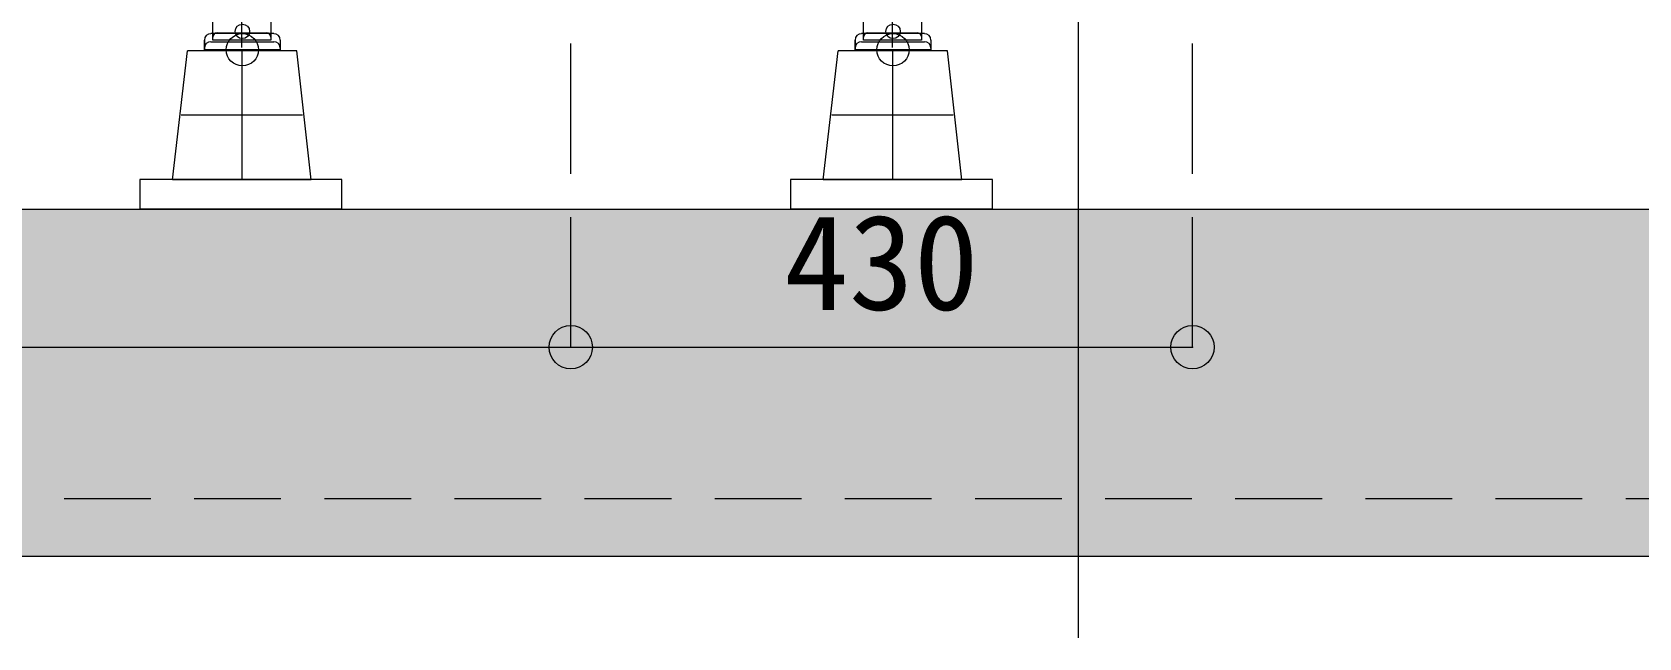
# Model space of a CAD drawing. Units: millimetres at full size, sheet at 1:30. Extents: x -17796 to 21385, y -23279 to 7734.
# Drawn here: x -3600 to -2489, y -22578 to -22159 of the extents above; entities that cross this region are included whole.
import ezdxf
from ezdxf.enums import TextEntityAlignment as Align

# ---------------------------------------------------------------- set-up
doc = ezdxf.new("R2010")
doc.units = ezdxf.units.MM
doc.header["$LTSCALE"] = 30
doc.header["$PDMODE"] = 32
doc.header["$PDSIZE"] = 30
for name, pattern in [('DASHED1', [1.8, 1.2, -0.6]), ('DASHED2', [3, 2, -1]), ('DASHED3', [4, 3, -1]), ('USER8', [0.75, 0.5, -0.25])]:
    doc.linetypes.add(name, pattern=pattern)
for name, color, linetype, lineweight in [('2-1_', 7, 'Continuous', 9), ('2-3_', 7, 'Continuous', 9), ('5-6_---', 2, 'USER8', 18), ('E-C_境界線', 5, 'Continuous', 18), ('E-D_記号', 7, 'Continuous', 9)]:
    doc.layers.add(name, color=color, linetype=linetype, lineweight=lineweight)
doc.styles.add('ＭＳ ゴシック', font='')
doc.styles.get('ＭＳ ゴシック').set_extended_font_data('MS Gothic')

# ---------------------------------------------------------------- blocks, each defined once
blk = doc.blocks.new('R')
at = {"layer": '2-1_'}
for p, q in [((-2095.35, -844.09), (-2061.35, -844.09)), ((-1645.35, -844.09), (-1611.35, -844.09))]:
    blk.add_line(p, q, dxfattribs=at)
for points in [[(-2058.35, -834.08), (-2058.35, -849.09), (-2098.35, -849.09), (-2098.35, -834.08)], [(-1608.35, -834.11), (-1608.35, -849.09), (-1648.35, -849.09), (-1648.35, -834.07)]]:
    blk.add_lwpolyline(points, dxfattribs=at)
for centre, radius, start, end in [((-2095.35, -847.09), 3, 90, 180), ((-2061.35, -847.09), 3, 0, 90), ((-1645.35, -847.09), 3, 90, 180), ((-1611.39, -847.19), 3.11, 12.34449, 89.34504)]:
    blk.add_arc(centre, radius, start, end, dxfattribs=at)
blk = doc.blocks.new('KE1')
at = {"layer": '2-3_', "linetype": 'DASHED1'}
blk.add_line((-0.06, -19.17), (-0.06, 27), dxfattribs=at)
at = {"layer": '2-3_'}
for p, q in [((-0.06, -22.85), (-0.06, 17.15)), ((-25.91, -17.81), (-25.91, -24.5)), ((22.08, -13.34), (-21.44, -13.34)), ((-21.44, -18.92), (22.08, -18.92)), ((26.55, -17.81), (26.55, -24.5)), ((-48.04, -114.41), (-37.53, -25.13)), ((37.96, -25.13), (-37.53, -25.13)), ((-25.91, -24.5), (26.55, -24.5)), ((-0.06, -25.57), (-0.06, -113.51)), ((47.93, -114.41), (37.96, -25.13)), ((41.94, -69.77), (-42.06, -69.77)), ((-70.59, -114.19), (-70.59, -134.8)), ((69.06, -114.19), (-70.59, -114.19)), ((47.93, -114.41), (-48.04, -114.41)), ((69.06, -134.8), (69.06, -114.19))]:
    blk.add_line(p, q, dxfattribs=at)
for points in [[(26.55, -17.81), (26.55, -24.5), (-25.91, -24.5), (-25.91, -17.81)], [(-70.59, -134.8), (69.06, -134.8), (-70.72, -134.8)]]:
    blk.add_lwpolyline(points, dxfattribs=at)
for centre, radius in [((0.32, -11.77), 5), ((0.32, -24.5), 11.16)]:
    blk.add_circle(centre, radius, dxfattribs=at)
for centre, start, end in [((-21.44, -17.81), 90, 180), ((-21.44, -17.81), 90, 180), ((-21.44, -23.39), 90, 180), ((22.08, -17.81), 0, 90), ((22.08, -17.81), 0, 90), ((22.08, -23.39), 0, 90)]:
    blk.add_arc(centre, 4.46, start, end, dxfattribs=at)

msp = doc.modelspace()

# ---------------------------------------------------------------- linework, layer by layer
at = {"layer": '5-6_---', "color": 5, "linetype": 'Continuous', "lineweight": 9}
for p, q in [((-6052.81, -22377.23), (-3227.71, -22377.23)), ((-3227.71, -22377.23), (-2797.71, -22377.23))]:
    msp.add_line(p, q, dxfattribs=at)
at = {"layer": 'E-C_境界線', "linetype": 'DASHED3', "lineweight": 9}
for p, q in [((-3227.71, -22377.23), (-3227.71, -20581.59)), ((-2797.71, -22377.23), (-2797.71, -21111.59))]:
    msp.add_line(p, q, dxfattribs=at)
at = {"layer": 'E-C_境界線'}
for p in [(-3227.71, -22377.23), (-2797.71, -22377.23)]:
    msp.add_point(p, dxfattribs=at)
at = {"layer": 'E-C_境界線', "color": 254}
msp.add_solid([(-6098.11, -22281.82), (100.33, -22281.82), (-6098.11, -22521.82), (100.33, -22521.82)], dxfattribs=at)
at = {"layer": 'E-D_記号'}
for p, q in [((-2876.75, -20188.32), (-2876.75, -22578.33)), ((-6098.11, -22281.82), (100.33, -22281.82)), ((-6098.11, -22281.82), (100.33, -22281.82)), ((-6098.11, -22521.82), (100.33, -22521.82)), ((-6098.11, -22521.82), (100.33, -22521.82))]:
    msp.add_line(p, q, dxfattribs=at)
at = {"layer": 'E-D_記号', "linetype": 'DASHED2'}
msp.add_line((-6098.11, -22481.82), (100.33, -22481.82), dxfattribs=at)

# ---------------------------------------------------------------- block references
at = {"layer": 'E-C_境界線'}
for name, p in [('R', (-1376.85, -21315.73)), ('KE1', (-3455.14, -22147.02)), ('KE1', (-3005.14, -22147.02))]:
    msp.add_blockref(name, p, dxfattribs=at)

# ---------------------------------------------------------------- texts
at = {"layer": 'E-C_境界線', "style": 'ＭＳ ゴシック'}
msp.add_text('430', height=65.98, dxfattribs=at).set_placement((-3080.21, -22371.23), align=Align.BOTTOM_LEFT)

doc.saveas('drawing.dxf')
